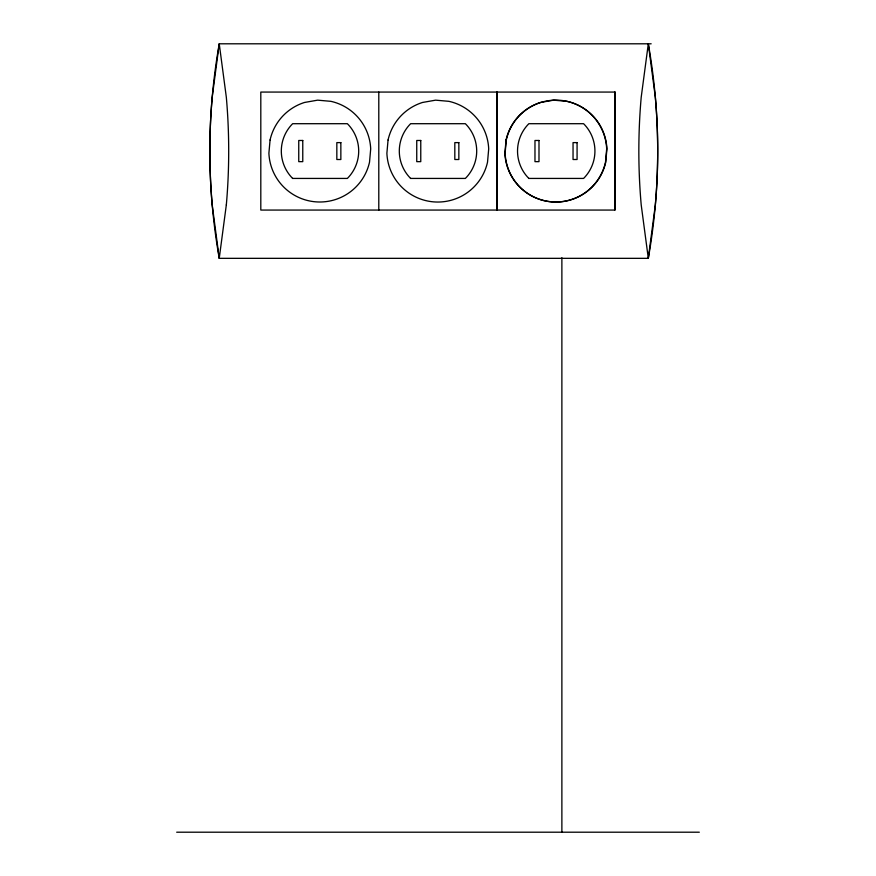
<?xml version="1.0" encoding="UTF-8"?>
<svg xmlns="http://www.w3.org/2000/svg" width="876" height="876" viewBox="0 0 876 876"><rect width="100%" height="100%" fill="white"/><g stroke="black" fill="none" stroke-linecap="round" stroke-linejoin="round"><path stroke-width="1.31" d="M648.306 43.8A617.635 617.635 0 0 1 648.306 258.332L655.336 204.907A439.566 311.987 -90 0 0 655.336 97.225L648.306 43.8L641.21 97.225A436.303 309.677 90 0 0 641.21 204.907L648.306 258.332L219.241 258.332L212.2 204.907A439.566 311.987 90 0 1 212.2 97.225L219.241 43.8L651.164 43.8M292.496 178.43L347.367 178.43A38.697 38.697 0 0 0 347.367 123.702L292.65 123.702A38.697 38.697 0 0 0 292.65 178.43M410.494 178.43L465.364 178.43A38.697 38.697 0 0 0 465.364 123.702L410.636 123.702A38.697 38.697 0 0 0 410.636 178.43M528.721 178.43L583.591 178.43A38.697 38.697 0 0 0 583.591 123.702L528.863 123.702A38.697 38.697 0 0 0 528.863 178.43M176.689 832.2L699.311 832.2M614.777 92.068L614.777 210.065M561.877 257.752L561.877 832.2M497.031 92.068L497.031 210.065M496.791 92.068L496.791 210.065M378.793 92.068L378.793 210.065M270.071 139.985L268.899 153.234A50.95 50.95 0 0 0 369.53 162.148L370.701 148.898A50.95 50.95 0 0 0 330.887 101.331L317.638 100.16L304.53 102.459A50.95 50.95 0 0 0 270.071 139.985M388.057 139.985L386.885 153.234A50.95 50.95 0 0 0 487.527 162.148L488.699 148.898A50.95 50.95 0 0 0 448.873 101.331L435.624 100.16L422.528 102.459A50.95 50.95 0 0 0 388.057 139.985M506.054 139.985L504.883 153.234A50.95 50.95 0 0 0 605.513 162.148L606.685 148.898A50.95 50.95 0 0 0 566.871 101.331L553.621 100.16L540.514 102.459A50.95 50.95 0 0 0 506.054 139.985M506.295 139.985L505.113 153.234A50.95 50.95 0 0 0 605.754 162.148L606.926 148.898A50.95 50.95 0 0 0 506.295 139.985M226.326 204.907L219.241 258.332A617.635 617.635 0 0 1 219.241 43.8L226.326 97.225A436.303 309.677 90 0 1 226.326 204.907M615.018 92.068L260.807 92.068L260.807 210.065L615.018 210.065L615.018 92.068M302.767 140.478L298.749 140.478L298.749 161.655L302.767 161.655L302.767 140.478M420.765 140.478L416.746 140.478L416.746 161.655L420.765 161.655L420.765 140.478M538.992 140.478L534.973 140.478L534.973 161.655L538.992 161.655L538.992 140.478M340.852 142.613L336.833 142.613L336.833 159.509L340.852 159.509L340.852 142.613M458.849 142.613L454.819 142.613L454.819 159.509L458.849 159.509L458.849 142.613M577.076 142.613L573.046 142.613L573.046 159.509L577.076 159.509L577.076 142.613"/></g></svg>
